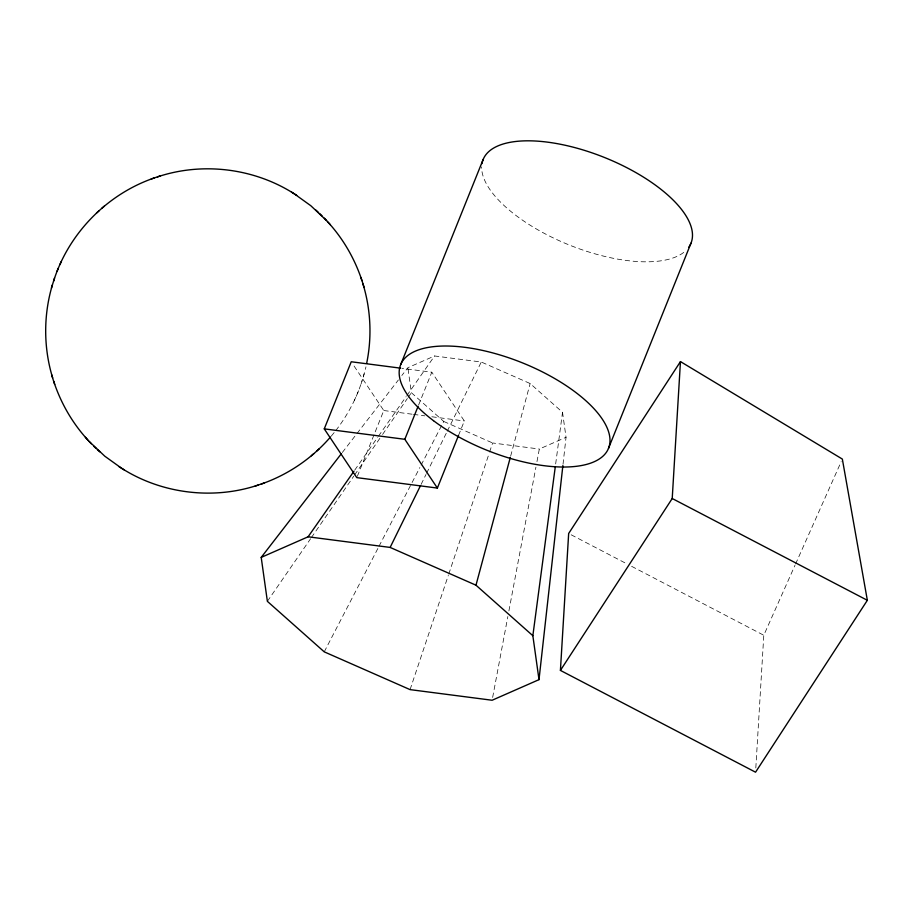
<?xml version="1.0" encoding="UTF-8"?>
<svg xmlns="http://www.w3.org/2000/svg" width="913" height="913" viewBox="0 0 913 913"><rect width="100%" height="100%" fill="white"/><g stroke="black" fill="none" stroke-linecap="round" stroke-linejoin="round"><path stroke-width="0.68" stroke-dasharray="4.57 3.42" d="M755.816 767.959L763.793 635.265L794.983 565.307M563.024 464.226L566.037 437.304L562.522 412.277L530.145 383.528L481.277 362.016L434.565 355.967L407.871 367.688L401.834 375.505M555.663 463.952L562.522 412.277M492.643 697.452L507.856 616.503M508.906 610.923L535.92 467.171M536.97 461.59L539.332 449.025L566.037 437.304M363.237 377.058L365.976 366.866M510.652 456.123L530.145 383.528M335.767 430.582C347.305 415.643 356.424 398.764 362.073 380.744M361.091 383.951L364.207 373.862M410.074 689.623L448.317 575.384M448.751 574.094L489.151 453.362M489.585 452.061L492.632 442.976L539.332 449.025M357.337 476.324L383.78 410.53L352.783 364.093M418.576 405.098L431.803 372.196L402.119 368.361M458.52 435.444L464.34 420.973L431.803 372.196M354.37 400.419L355.705 397.349M357.234 393.8L358.581 390.718M795.565 564.017L841.193 461.658M421.121 484.381L425.983 474.498M426.599 473.254L446.64 432.465M447.256 431.233L481.277 362.016M324.241 651.848L378.336 547.572M378.963 546.351L419.854 467.547M421.11 465.116L443.752 421.464L411.375 392.716L407.871 367.688M267.372 601.336L310.58 538.75M311.379 537.586L353.776 476.164M354.575 475L380.173 437.909M382.581 434.44L407.381 398.502M408.179 397.349L411.375 392.716M354.735 470.115L377.662 437.338M378.45 436.209L406.114 396.653M406.901 395.523L434.565 355.967M342.307 452.494L356.104 434.645M356.972 433.527L398.376 379.968M331.271 436.14L334.272 432.442M383.78 410.53L412.048 414.194M413.463 414.376L424.762 415.849M431.838 416.762L464.34 420.973M443.752 421.464L492.632 442.976M571.184 534.801L626.58 563.698M631.613 566.322L763.793 635.265M683.746 252.387A112.025 47.168 21.9 0 1 565.033 243.246A112.025 47.168 21.9 0 1 481.653 166.885"/><path stroke-width="1.37" d="M560.422 670.404L568.662 533.489L680.459 361.594L842.345 459.068L867.35 600.298L755.553 772.193L560.422 670.404L672.219 498.509L680.459 361.594M341.439 453.613L261.209 557.387L267.372 601.336L324.241 651.848L410.074 689.623L492.118 700.248L539.001 679.649L562.876 465.573M539.001 679.649L532.85 635.71L555.287 466.737M366.661 363.328C372.082 337.137 370.804 309.564 362.975 283.977M52.406 284.879C43.356 315.031 43.447 347.864 52.669 377.959M532.85 635.71L475.981 585.199L510.287 457.47M53.57 281.193C68.509 233.466 107.129 194.024 154.445 177.887M51.436 288.086L54.552 277.986M458.52 435.444L437.373 488.067L356.8 477.636L324.263 428.87L351.243 361.765L400.704 368.179M400.67 364.664L483.16 159.455M437.373 488.067L404.824 439.301L418.051 406.411M608.492 448.386L690.981 243.178M57.063 271.218L58.409 268.148M59.938 264.587L61.285 261.529M261.209 557.387L308.103 536.798L390.136 547.423L420.516 485.613M308.103 536.798L353.947 471.245M330.472 437.03C312.006 458.383 287.903 474.851 261.209 484.05M96.493 213.049L99.038 210.812M101.8 208.335L104.287 206.144M311.356 455.792L313.844 453.601M316.606 451.136L319.162 448.888M157.424 176.894C202.321 161.841 253.757 168.095 293.746 193.488M121.908 468.46C161.886 493.842 213.322 500.096 258.219 485.043M151.204 178.994L160.517 175.844M255.126 486.093L264.439 482.943M324.263 428.87L404.824 439.301M390.136 547.423L475.981 585.199M672.219 498.509L867.35 600.298M294.157 193.75L310.854 205.756L326.557 220.569M89.097 441.367L104.79 456.192L121.497 468.186M291.464 192.061L296.714 195.348M118.941 466.589L124.179 469.875M315.978 210.127L318.317 212.341M319.459 213.414L321.992 215.799M93.651 446.137L96.185 448.523M97.326 449.595L99.677 451.809M327.927 222.099C344.852 240.564 357.166 263.138 363.99 287.23M51.664 374.718C58.478 398.798 70.792 421.372 87.716 439.849M324.355 218.184L330.278 224.655M85.365 437.293L91.289 443.752M360.943 277.518L361.913 280.656M53.73 381.28L54.7 384.419M481.973 163.61A112.025 47.168 21.9 0 1 605.034 157.709A112.025 47.168 21.9 0 1 688.836 247.126M433.504 420.688A112.025 47.168 21.9 0 0 607.544 450.383A112.025 47.168 21.9 0 0 472.694 348.492A112.025 47.168 21.9 0 0 433.504 420.688"/></g></svg>
